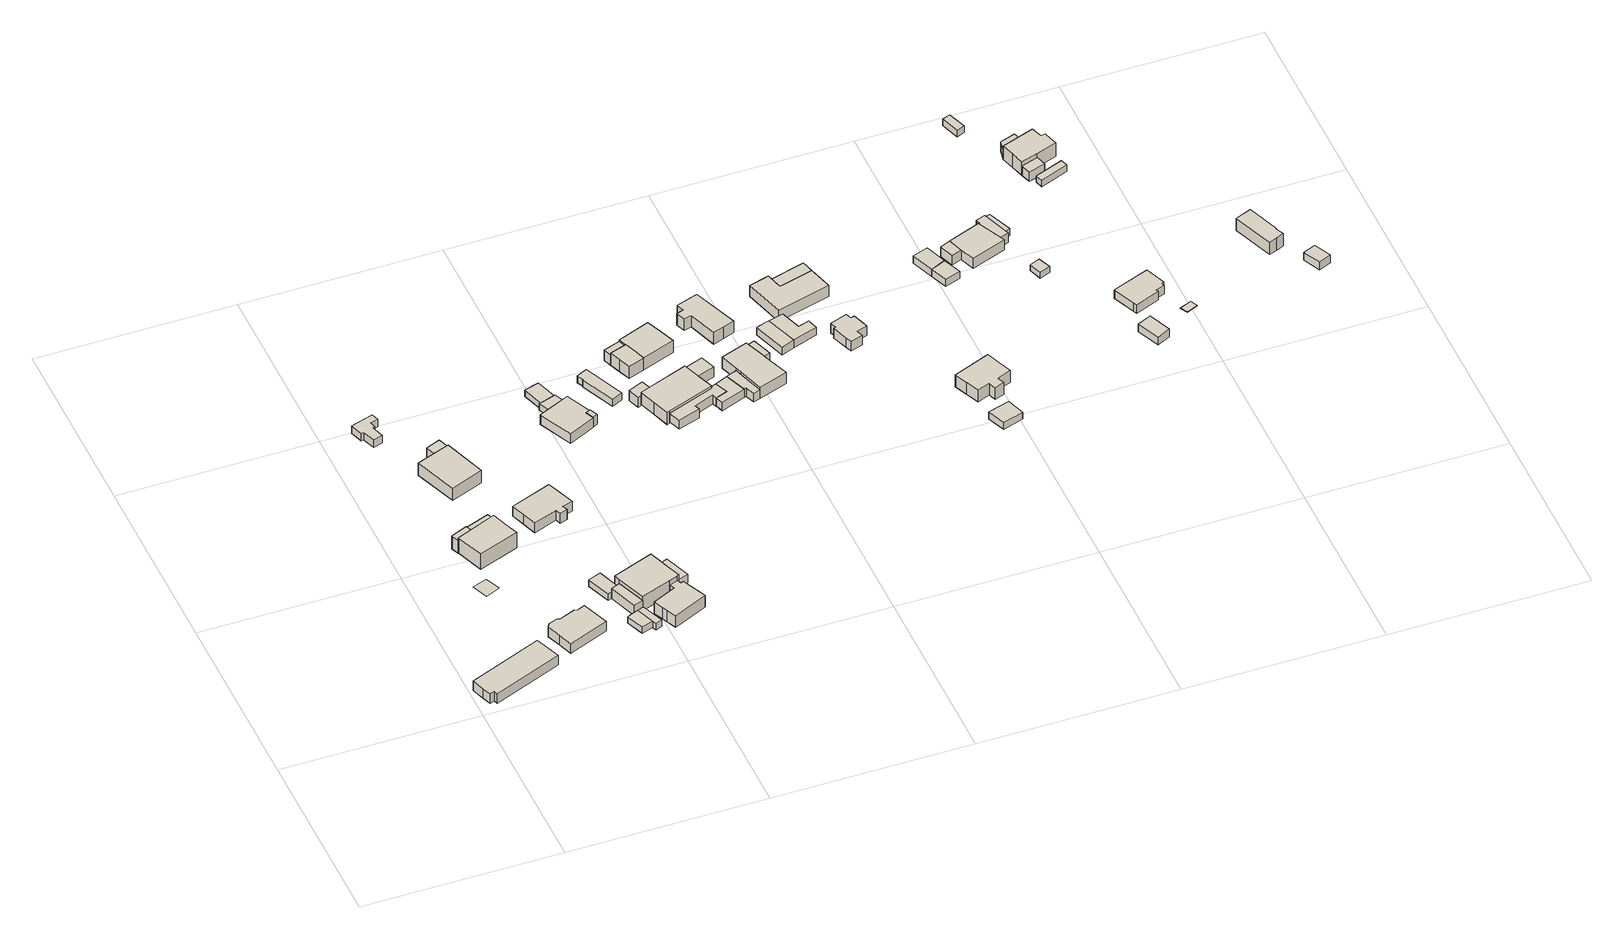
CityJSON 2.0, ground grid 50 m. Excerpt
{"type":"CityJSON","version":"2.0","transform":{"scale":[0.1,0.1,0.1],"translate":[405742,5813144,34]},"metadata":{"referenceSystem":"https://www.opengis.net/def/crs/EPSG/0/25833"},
"CityObjects":{
"building1":{"type":"Building","attributes":{"Gemeindeschluessel":"11000009","BezugspunktDach":"2200","function":"31001_1010","measuredHeight":3.28,"storeysAboveGround":1},"address":[{"country":"Germany","locality":"Berlin","thoroughfareNumber":"50","thoroughfareName":"Duftgeranienweg"}],"geometry":[{"type":"Solid","lod":"1","boundaries":[[[[0,1,2,3,4,5,6]],[[7,8,9,10,11,12,13]],[[7,13,6,5]],[[8,7,5,4]],[[9,8,4,3]],[[10,9,3,2]],[[11,10,2,1]],[[12,11,1,0]],[[13,12,0,6]]]]}]},
"building2":{"type":"Building","attributes":{"Gemeindeschluessel":"11000009","BezugspunktDach":"2200","function":"31001_2000","measuredHeight":0.036,"storeysAboveGround":1},"address":[{"country":"Germany","locality":"Berlin","thoroughfareNumber":"53 (2)","thoroughfareName":"Duftgeranienweg"}],"geometry":[{"type":"MultiSurface","lod":"1","boundaries":[[[14,15,16,17]]]}]},
"building3":{"type":"Building","attributes":{"Gemeindeschluessel":"11000009","BezugspunktDach":"2200","function":"51009_1610","measuredHeight":3.86,"storeysAboveGround":0},"address":[{"country":"Germany","locality":"Berlin"}],"geometry":[{"type":"Solid","lod":"1","boundaries":[[[[18,19,20,21]],[[22,23,24,25]],[[22,25,21,20]],[[23,22,20,19]],[[24,23,19,18]],[[25,24,18,21]]]]}]},
"building4":{"type":"Building","attributes":{"Gemeindeschluessel":"11000009","BezugspunktDach":"2200","function":"31001_1010","measuredHeight":3.33,"storeysAboveGround":1},"address":[{"country":"Germany","locality":"Berlin","thoroughfareNumber":"52","thoroughfareName":"Duftgeranienweg"}],"geometry":[{"type":"Solid","lod":"1","boundaries":[[[[26,27,28,29,30,31,32,33,34,35,36]],[[37,38,39,40,41,42,43,44,45,46,47]],[[37,47,36,35]],[[38,37,35,34]],[[39,38,34,33]],[[40,39,33,32]],[[41,40,32,31]],[[42,41,31,30]],[[43,42,30,29]],[[44,43,29,28]],[[45,44,28,27]],[[46,45,27,26]],[[47,46,26,36]]]]}]},
"building5":{"type":"Building","attributes":{"Gemeindeschluessel":"11000009","function":"31001_1010"},"address":[{"country":"Germany","locality":"Berlin","thoroughfareNumber":"53","thoroughfareName":"Duftgeranienweg"}],"children":["building5-1","building5-2"]},
"building5-1":{"type":"BuildingPart","attributes":{"BezugspunktDach":"2200","measuredHeight":5.65,"storeysAboveGround":1},"parents":["building5"],"geometry":[{"type":"MultiSurface","lod":"1","boundaries":[[[48,49,50,51,52]],[[53,54,55,56,57]],[[58,59,60,61,57,52,51]],[[54,53,51,50]],[[55,54,50,49]],[[56,55,49,48]],[[57,56,48,52]],[[53,61,60,59,58]]]}]},
"building5-2":{"type":"BuildingPart","attributes":{"BezugspunktDach":"2200","measuredHeight":3.54,"storeysAboveGround":1},"parents":["building5"],"geometry":[{"type":"Solid","lod":"1","boundaries":[[[[60,59,62,63]],[[64,53,61,65]],[[64,65,63,62]],[[53,64,62,59]],[[65,61,60,63]],[[61,53,59,60]]]]}]},
"building6":{"type":"Building","attributes":{"Gemeindeschluessel":"11000009","BezugspunktDach":"2200","function":"31001_2000","measuredHeight":2.33,"storeysAboveGround":1},"address":[{"country":"Germany","locality":"Berlin","thoroughfareNumber":"17 (1)","thoroughfareName":"Klatschmohnweg"}],"geometry":[{"type":"Solid","lod":"1","boundaries":[[[[66,67,68,69,70,71,72,73,74,75]],[[76,77,78,79,80,81,82,83,84,85]],[[76,85,75,74]],[[77,76,74,73]],[[78,77,73,72]],[[79,78,72,71]],[[80,79,71,70]],[[81,80,70,69]],[[82,81,69,68]],[[83,82,68,67]],[[84,83,67,66]],[[85,84,66,75]]]]}]},
"building7":{"type":"Building","attributes":{"Gemeindeschluessel":"11000009","function":"31001_1010"},"address":[{"country":"Germany","locality":"Berlin","thoroughfareNumber":"17","thoroughfareName":"Klatschmohnweg"}],"children":["building7-1","building7-2"]},
"building7-1":{"type":"BuildingPart","attributes":{"BezugspunktDach":"2200","measuredHeight":4.25,"storeysAboveGround":1},"parents":["building7"],"geometry":[{"type":"MultiSurface","lod":"1","boundaries":[[[86,87,88,89]],[[90,91,92,93]],[[94,95,96,97,93,89,88]],[[91,90,88,87]],[[92,91,87,86]],[[93,92,86,89]],[[90,97,96,95,94]]]}]},
"building7-2":{"type":"BuildingPart","attributes":{"BezugspunktDach":"2200","measuredHeight":3.15,"storeysAboveGround":1},"parents":["building7"],"geometry":[{"type":"Solid","lod":"1","boundaries":[[[[95,94,98,99]],[[100,90,96,101]],[[100,101,99,98]],[[90,100,98,94]],[[101,96,95,99]],[[96,90,94,95]]]]}]},
"building8":{"type":"Building","attributes":{"Gemeindeschluessel":"11000009","BezugspunktDach":"2200","function":"31001_2000","measuredHeight":1.93,"storeysAboveGround":1},"address":[{"country":"Germany","locality":"Berlin","thoroughfareNumber":"39 (3)","thoroughfareName":"Spitzwegerichweg"}],"geometry":[{"type":"Solid","lod":"1","boundaries":[[[[102,103,104,105,106]],[[107,108,109,110,111]],[[107,111,106,105]],[[108,107,105,104]],[[109,108,104,103]],[[110,109,103,102]],[[111,110,102,106]]]]}]},
"building9":{"type":"Building","attributes":{"Gemeindeschluessel":"11000009","BezugspunktDach":"2200","function":"51009_1610","measuredHeight":2.03,"storeysAboveGround":0},"address":[{"country":"Germany","locality":"Berlin"}],"geometry":[{"type":"Solid","lod":"1","boundaries":[[[[112,113,114,115,116,117]],[[118,119,120,121,122,123]],[[118,123,117,116]],[[119,118,116,115]],[[120,119,115,114]],[[121,120,114,113]],[[122,121,113,112]],[[123,122,112,117]]]]}]},
"building10":{"type":"Building","attributes":{"Gemeindeschluessel":"11000009","BezugspunktDach":"2200","function":"31001_2463","measuredHeight":3.76,"storeysAboveGround":1},"address":[{"country":"Germany","locality":"Berlin","thoroughfareNumber":"54 (1)","thoroughfareName":"Duftgeranienweg"}],"geometry":[{"type":"Solid","lod":"1","boundaries":[[[[124,125,126,127]],[[128,129,130,131]],[[128,131,127,126]],[[129,128,126,125]],[[130,129,125,124]],[[131,130,124,127]]]]}]},
"building11":{"type":"Building","attributes":{"Gemeindeschluessel":"11000009","BezugspunktDach":"2200","function":"31001_2000","measuredHeight":1.99,"storeysAboveGround":1},"address":[{"country":"Germany","locality":"Berlin","thoroughfareNumber":"39 (2)","thoroughfareName":"Spitzwegerichweg"}],"geometry":[{"type":"Solid","lod":"1","boundaries":[[[[103,132,133,134,104]],[[135,136,137,138,139]],[[135,139,104,134]],[[136,135,134,133]],[[137,136,133,132]],[[138,137,132,103]],[[139,138,103,104]]]]}]},
"building12":{"type":"Building","attributes":{"Gemeindeschluessel":"11000009","BezugspunktDach":"2200","function":"31001_1010","measuredHeight":3.72,"storeysAboveGround":1},"address":[{"country":"Germany","locality":"Berlin","thoroughfareNumber":"55","thoroughfareName":"Duftgeranienweg"}],"geometry":[{"type":"Solid","lod":"1","boundaries":[[[[140,141,142,143,144,145,146,147,148,149]],[[150,151,152,153,154,155,156,157,158,159]],[[150,159,149,148]],[[151,150,148,147]],[[152,151,147,146]],[[153,152,146,145]],[[154,153,145,144]],[[155,154,144,143]],[[156,155,143,142]],[[157,156,142,141]],[[158,157,141,140]],[[159,158,140,149]]]]}]},
"building13":{"type":"Building","attributes":{"Gemeindeschluessel":"11000009","BezugspunktDach":"2200","function":"31001_1010","measuredHeight":5.86,"storeysAboveGround":1},"address":[{"country":"Germany","locality":"Berlin","thoroughfareNumber":"54","thoroughfareName":"Duftgeranienweg"}],"geometry":[{"type":"Solid","lod":"1","boundaries":[[[[160,161,162,163,164,165,166,167,168,169]],[[170,171,172,173,174,175,176,129,128,177]],[[170,177,169,168]],[[171,170,168,167]],[[172,171,167,166]],[[173,172,166,165]],[[174,173,165,164]],[[175,174,164,163]],[[176,175,163,162]],[[129,176,162,161]],[[128,129,161,160]],[[177,128,160,169]]]]}]},
"building14":{"type":"Building","attributes":{"Gemeindeschluessel":"11000009","BezugspunktDach":"2200","function":"31001_1010","measuredHeight":4.57,"storeysAboveGround":1},"address":[{"country":"Germany","locality":"Berlin","thoroughfareNumber":"39","thoroughfareName":"Spitzwegerichweg"}],"geometry":[{"type":"Solid","lod":"1","boundaries":[[[[178,179,180,181,182,183,184,185,186,187,188,189]],[[190,191,192,193,194,195,196,197,198,199,200,201]],[[190,201,189,188]],[[191,190,188,187]],[[192,191,187,186]],[[193,192,186,185]],[[194,193,185,184]],[[195,194,184,183]],[[196,195,183,182]],[[197,196,182,181]],[[198,197,181,180]],[[199,198,180,179]],[[200,199,179,178]],[[201,200,178,189]]]]}]},
"building15":{"type":"Building","attributes":{"Gemeindeschluessel":"11000009","BezugspunktDach":"2200","function":"51009_1610","measuredHeight":2.54,"storeysAboveGround":0},"address":[{"country":"Germany","locality":"Berlin"}],"geometry":[{"type":"Solid","lod":"1","boundaries":[[[[202,203,204,205]],[[206,207,173,171]],[[206,171,205,204]],[[207,206,204,203]],[[173,207,203,202]],[[171,173,202,205]]]]}]},
"building16":{"type":"Building","attributes":{"Gemeindeschluessel":"11000009","BezugspunktDach":"2200","function":"31001_1010","measuredHeight":3.38,"storeysAboveGround":1},"address":[{"country":"Germany","locality":"Berlin","thoroughfareNumber":"34","thoroughfareName":"Engelwurzweg"}],"geometry":[{"type":"Solid","lod":"1","boundaries":[[[[208,209,210,211,212,213,214,215,216]],[[217,218,219,220,221,222,223,224,225]],[[217,225,216,215]],[[218,217,215,214]],[[219,218,214,213]],[[220,219,213,212]],[[221,220,212,211]],[[222,221,211,210]],[[223,222,210,209]],[[224,223,209,208]],[[225,224,208,216]]]]}]},
"building17":{"type":"Building","attributes":{"Gemeindeschluessel":"11000009","BezugspunktDach":"2200","function":"51009_1610","measuredHeight":1.89,"storeysAboveGround":0},"address":[{"country":"Germany","locality":"Berlin"}],"geometry":[{"type":"Solid","lod":"1","boundaries":[[[[226,227,228,229]],[[230,231,232,233]],[[230,233,229,228]],[[231,230,228,227]],[[232,231,227,226]],[[233,232,226,229]]]]}]},
"building18":{"type":"Building","attributes":{"Gemeindeschluessel":"11000009","BezugspunktDach":"2200","function":"51009_1610","measuredHeight":1.98,"storeysAboveGround":0},"address":[{"country":"Germany","locality":"Berlin"}],"geometry":[{"type":"Solid","lod":"1","boundaries":[[[[234,235,236,227,226,237]],[[238,239,240,218,217,241]],[[238,241,237,226]],[[239,238,226,227]],[[240,239,227,236]],[[218,240,236,235]],[[217,218,235,234]],[[241,217,234,237]]]]}]},
"building19":{"type":"Building","attributes":{"Gemeindeschluessel":"11000009","BezugspunktDach":"2200","function":"51009_1610","measuredHeight":3,"storeysAboveGround":0},"address":[{"country":"Germany","locality":"Berlin"}],"geometry":[{"type":"Solid","lod":"1","boundaries":[[[[242,243,244,245]],[[246,247,248,249]],[[246,249,245,244]],[[247,246,244,243]],[[248,247,243,242]],[[249,248,242,245]]]]}]},
"building20":{"type":"Building","attributes":{"Gemeindeschluessel":"11000009","BezugspunktDach":"2200","function":"31001_2000","measuredHeight":2.11,"storeysAboveGround":1},"address":[{"country":"Germany","locality":"Berlin","thoroughfareNumber":"34 (1)","thoroughfareName":"Engelwurzweg"}],"geometry":[{"type":"Solid","lod":"1","boundaries":[[[[250,251,252,253,254,255,256]],[[257,258,259,260,261,262,263]],[[257,263,256,255]],[[258,257,255,254]],[[259,258,254,253]],[[260,259,253,252]],[[261,260,252,251]],[[262,261,251,250]],[[263,262,250,256]]]]}]},
"building21":{"type":"Building","attributes":{"Gemeindeschluessel":"11000009","BezugspunktDach":"2200","function":"31001_2000","measuredHeight":3.11,"storeysAboveGround":1},"address":[{"country":"Germany","locality":"Berlin","thoroughfareNumber":"36 (1)","thoroughfareName":"Engelwurzweg"}],"geometry":[{"type":"Solid","lod":"1","boundaries":[[[[264,265,266,267]],[[268,269,270,271]],[[268,271,267,266]],[[269,268,266,265]],[[270,269,265,264]],[[271,270,264,267]]]]}]},
"building22":{"type":"Building","attributes":{"Gemeindeschluessel":"11000009","BezugspunktDach":"2200","function":"51009_1610","measuredHeight":3.23,"storeysAboveGround":0},"address":[{"country":"Germany","locality":"Berlin"}],"geometry":[{"type":"Solid","lod":"1","boundaries":[[[[272,273,274,275]],[[276,277,278,279]],[[276,279,275,274]],[[277,276,274,273]],[[278,277,273,272]],[[279,278,272,275]]]]}]},
"building23":{"type":"Building","attributes":{"Gemeindeschluessel":"11000009","BezugspunktDach":"2200","function":"51009_1610","measuredHeight":2.68,"storeysAboveGround":0},"address":[{"country":"Germany","locality":"Berlin"}],"geometry":[{"type":"Solid","lod":"1","boundaries":[[[[280,281,282,283,284,285,286,287,288,289]],[[290,291,292,293,294,295,296,297,298,299]],[[290,299,289,288]],[[291,290,288,287]],[[292,291,287,286]],[[293,292,286,285]],[[294,293,285,284]],[[295,294,284,283]],[[296,295,283,282]],[[297,296,282,281]],[[298,297,281,280]],[[299,298,280,289]]]]}]},
"building24":{"type":"Building","attributes":{"Gemeindeschluessel":"11000009","function":"31001_1010"},"address":[{"country":"Germany","locality":"Berlin","thoroughfareNumber":"59","thoroughfareName":"Duftgeranienweg"}],"children":["building24-1","building24-2"]},
"building24-1":{"type":"BuildingPart","attributes":{"BezugspunktDach":"2200","measuredHeight":4.31,"storeysAboveGround":1},"parents":["building24"],"geometry":[{"type":"MultiSurface","lod":"1","boundaries":[[[300,301,302,303,304,305,306,307]],[[308,309,310,311,312,313,314,315]],[[308,315,307,306]],[[316,317,306,305]],[[310,309,305,304]],[[311,310,304,303]],[[312,311,303,302]],[[313,312,302,301]],[[314,313,301,300]],[[315,314,300,307]],[[309,308,317,316]]]}]},
"building24-2":{"type":"BuildingPart","attributes":{"BezugspunktDach":"2200","measuredHeight":3.1,"storeysAboveGround":1},"parents":["building24"],"geometry":[{"type":"Solid","lod":"1","boundaries":[[[[316,318,319,317]],[[320,321,309,308]],[[320,308,317,319]],[[321,320,319,318]],[[309,321,318,316]],[[309,316,317,308]]]]}]},
"building25":{"type":"Building","attributes":{"Gemeindeschluessel":"11000009","function":"31001_1312"},"address":[{"country":"Germany","locality":"Berlin","thoroughfareNumber":"36","thoroughfareName":"Engelwurzweg"}],"children":["building25-1","building25-2"]},
"building25-1":{"type":"BuildingPart","attributes":{"BezugspunktDach":"2200","measuredHeight":4.29,"storeysAboveGround":1},"parents":["building25"],"geometry":[{"type":"MultiSurface","lod":"1","boundaries":[[[322,323,324,325,326]],[[327,328,329,330,276]],[[327,276,326,325]],[[328,327,325,324]],[[329,328,324,323]],[[330,329,323,322]],[[276,331,277,332,326]],[[333,334,332,277,331]],[[330,322,334,333]]]}]},
"building25-2":{"type":"BuildingPart","attributes":{"BezugspunktDach":"2200","measuredHeight":4.27,"storeysAboveGround":1},"parents":["building25"],"geometry":[{"type":"MultiSurface","lod":"1","boundaries":[[[335,336,337,338,339,340]],[[277,333,330,341,342,278]],[[277,278,340,339]],[[334,332,339,338]],[[330,322,334,333,338,337]],[[341,330,337,336]],[[342,341,336,335]],[[278,342,335,340]],[[333,277,332,334]],[[333,334,322,330]]]}]},
"building26":{"type":"Building","attributes":{"Gemeindeschluessel":"11000009","BezugspunktDach":"2200","function":"31001_1312","measuredHeight":2.52,"storeysAboveGround":1},"address":[{"country":"Germany","locality":"Berlin","thoroughfareNumber":"59 (1)","thoroughfareName":"Duftgeranienweg"}],"geometry":[{"type":"Solid","lod":"1","boundaries":[[[[343,344,345,286,285,284]],[[346,347,348,349,350,351]],[[346,351,284,285]],[[347,346,285,286]],[[348,347,286,345]],[[349,348,345,344]],[[350,349,344,343]],[[351,350,343,284]]]]}]},
"building27":{"type":"Building","attributes":{"Gemeindeschluessel":"11000009","function":"31001_1010"},"address":[{"country":"Germany","locality":"Berlin","thoroughfareNumber":"61","thoroughfareName":"Duftgeranienweg"}],"children":["building27-1","building27-2","building27-3"]},
"building27-1":{"type":"BuildingPart","attributes":{"BezugspunktDach":"2200","measuredHeight":4.11,"storeysAboveGround":1},"parents":["building27"],"geometry":[{"type":"MultiSurface","lod":"1","boundaries":[[[352,353,354,355,356,357,358,359]],[[360,361,362,363,364,365,366,367]],[[360,367,359,358]],[[361,368,369,358,357]],[[362,361,357,356]],[[363,362,356,355]],[[364,363,355,354]],[[370,371,364,354,353]],[[372,370,365,353,352]],[[367,366,352,359]],[[360,369,368,361]],[[365,364,371,370]],[[366,365,370,372]]]}]},
"building27-2":{"type":"BuildingPart","attributes":{"BezugspunktDach":"2200","measuredHeight":2.57,"storeysAboveGround":1},"parents":["building27"],"geometry":[{"type":"MultiSurface","lod":"1","boundaries":[[[373,374,375,371,372,376]],[[366,364,377,378,349,348]],[[366,348,376,372]],[[366,365,379]],[[377,364,371,375]],[[378,377,375,374]],[[349,378,374,373]],[[348,349,373,376]],[[379,365,370,371,364]],[[372,370,365,366]]]}]},
"building27-3":{"type":"BuildingPart","attributes":{"BezugspunktDach":"2200","measuredHeight":2.57,"storeysAboveGround":1},"parents":["building27"],"geometry":[{"type":"Solid","lod":"1","boundaries":[[[[368,380,381,369]],[[382,383,361,360]],[[382,360,369,381]],[[383,382,381,380]],[[361,383,380,368]],[[368,369,360,361]]]]}]},
"building28":{"type":"Building","attributes":{"Gemeindeschluessel":"11000009","BezugspunktDach":"2200","function":"31001_1010","measuredHeight":4.58,"storeysAboveGround":1},"address":[{"country":"Germany","locality":"Berlin","thoroughfareNumber":"36A","thoroughfareName":"Engelwurzweg"}],"geometry":[{"type":"Solid","lod":"1","boundaries":[[[[384,385,386,387,388,389,390,391,392,393]],[[394,395,396,397,398,399,400,401,402,403]],[[394,403,393,392]],[[395,394,392,391]],[[396,395,391,390]],[[397,396,390,389]],[[398,397,389,388]],[[399,398,388,387]],[[400,399,387,386]],[[401,400,386,385]],[[402,401,385,384]],[[403,402,384,393]]]]}]},
"building29":{"type":"Building","attributes":{"Gemeindeschluessel":"11000009","BezugspunktDach":"2200","function":"31001_2000","measuredHeight":2.25,"storeysAboveGround":1},"address":[{"country":"Germany","locality":"Berlin","thoroughfareNumber":"61 (1)","thoroughfareName":"Duftgeranienweg"}],"geometry":[{"type":"Solid","lod":"1","boundaries":[[[[404,405,406,407,408]],[[409,410,411,412,413]],[[409,413,408,407]],[[410,409,407,406]],[[411,410,406,405]],[[412,411,405,404]],[[413,412,404,408]]]]}]},
"building30":{"type":"Building","attributes":{"Gemeindeschluessel":"11000009","BezugspunktDach":"2200","function":"31001_2000","measuredHeight":2.31,"storeysAboveGround":1},"address":[{"country":"Germany","locality":"Berlin","thoroughfareNumber":"38 (1)","thoroughfareName":"Engelwurzweg"}],"geometry":[{"type":"Solid","lod":"1","boundaries":[[[[405,414,415,416,417,406]],[[418,419,420,421,411,410]],[[418,410,406,417]],[[419,418,417,416]],[[420,419,416,415]],[[421,420,415,414]],[[411,421,414,405]],[[410,411,405,406]]]]}]},
"building31":{"type":"Building","attributes":{"Gemeindeschluessel":"11000009","BezugspunktDach":"2200","function":"31001_1010","measuredHeight":3.28,"storeysAboveGround":1},"address":[{"country":"Germany","locality":"Berlin","thoroughfareNumber":"38","thoroughfareName":"Engelwurzweg"}],"geometry":[{"type":"Solid","lod":"1","boundaries":[[[[422,423,424,425,426,427,428]],[[429,430,431,432,433,434,435]],[[429,435,428,427]],[[430,429,427,426]],[[431,430,426,425]],[[432,431,425,424]],[[433,432,424,423]],[[434,433,423,422]],[[435,434,422,428]]]]}]},
"building32":{"type":"Building","attributes":{"Gemeindeschluessel":"11000009","BezugspunktDach":"2200","function":"31001_1010","measuredHeight":3.35,"storeysAboveGround":1},"address":[{"country":"Germany","locality":"Berlin","thoroughfareNumber":"63","thoroughfareName":"Duftgeranienweg"}],"geometry":[{"type":"Solid","lod":"1","boundaries":[[[[436,437,438,439,440,441,442,443,444,445,446,447]],[[448,449,450,451,452,453,454,455,456,457,458,459]],[[448,459,447,446]],[[449,448,446,445]],[[450,449,445,444]],[[451,450,444,443]],[[452,451,443,442]],[[453,452,442,441]],[[454,453,441,440]],[[455,454,440,439]],[[456,455,439,438]],[[457,456,438,437]],[[458,457,437,436]],[[459,458,436,447]]]]}]},
"building33":{"type":"Building","attributes":{"Gemeindeschluessel":"11000009","BezugspunktDach":"2200","function":"51009_1610","measuredHeight":3.62,"storeysAboveGround":0},"address":[{"country":"Germany","locality":"Berlin"}],"geometry":[{"type":"Solid","lod":"1","boundaries":[[[[425,424,460,426]],[[461,462,463,464]],[[461,464,426,460]],[[462,461,460,424]],[[463,462,424,425]],[[464,463,425,426]]]]}]},
"building34":{"type":"Building","attributes":{"Gemeindeschluessel":"11000009","BezugspunktDach":"2200","function":"31001_2000","measuredHeight":2.09,"storeysAboveGround":1},"address":[{"country":"Germany","locality":"Berlin","thoroughfareNumber":"64 (1)","thoroughfareName":"Duftgeranienweg"}],"geometry":[{"type":"Solid","lod":"1","boundaries":[[[[465,466,467,468]],[[469,470,471,472]],[[469,472,468,467]],[[470,469,467,466]],[[471,470,466,465]],[[472,471,465,468]]]]}]},
"building35":{"type":"Building","attributes":{"Gemeindeschluessel":"11000009","BezugspunktDach":"2200","function":"31001_1010","measuredHeight":6.17,"storeysAboveGround":1},"address":[{"country":"Germany","locality":"Berlin","thoroughfareNumber":"64","thoroughfareName":"Duftgeranienweg"}],"geometry":[{"type":"Solid","lod":"1","boundaries":[[[[473,474,475,476,477,478,479,480,481,482]],[[483,484,485,486,487,488,489,490,491,492]],[[483,492,482,481]],[[484,483,481,480]],[[485,484,480,479]],[[486,485,479,478]],[[487,486,478,477]],[[488,487,477,476]],[[489,488,476,475]],[[490,489,475,474]],[[491,490,474,473]],[[492,491,473,482]]]]}]},
"building36":{"type":"Building","attributes":{"Gemeindeschluessel":"11000009","BezugspunktDach":"2200","function":"31001_2000","measuredHeight":2.66,"storeysAboveGround":1},"address":[{"country":"Germany","locality":"Berlin","thoroughfareNumber":"67 (1)","thoroughfareName":"Duftgeranienweg"}],"geometry":[{"type":"Solid","lod":"1","boundaries":[[[[493,494,495,496,497]],[[498,499,500,501,502]],[[498,502,497,496]],[[499,498,496,495]],[[500,499,495,494]],[[501,500,494,493]],[[502,501,493,497]]]]}]},
"building37":{"type":"Building","attributes":{"Gemeindeschluessel":"11000009","BezugspunktDach":"2200","function":"51009_1610","measuredHeight":2.58,"storeysAboveGround":0},"address":[{"country":"Germany","locality":"Berlin"}],"geometry":[{"type":"Solid","lod":"1","boundaries":[[[[503,504,494,493]],[[505,506,507,508]],[[505,508,493,494]],[[506,505,494,504]],[[507,506,504,503]],[[508,507,503,493]]]]}]},
"building38":{"type":"Building","attributes":{"Gemeindeschluessel":"11000009","function":"31001_1010"},"address":[{"country":"Germany","locality":"Berlin","thoroughfareNumber":"67","thoroughfareName":"Duftgeranienweg"}],"children":["building38-1","building38-2","building38-3"]},
"building38-1":{"type":"BuildingPart","attributes":{"BezugspunktDach":"2200","measuredHeight":2.99,"storeysAboveGround":1},"parents":["building38"],"geometry":[{"type":"Solid","lod":"1","boundaries":[[[[509,510,511,512,513,514]],[[515,516,517,518,519,520]],[[515,520,514,513]],[[517,516,512,511]],[[518,517,511,510]],[[519,518,510,509]],[[516,515,513,512]],[[520,519,509,514]]]]}]},
"building38-2":{"type":"BuildingPart","attributes":{"BezugspunktDach":"2200","measuredHeight":2.99,"storeysAboveGround":1},"parents":["building38"],"geometry":[{"type":"Solid","lod":"1","boundaries":[[[[521,513,512,522,523,524,525]],[[526,527,528,516,515,529,530]],[[526,530,525,524]],[[527,526,524,523]],[[528,527,523,522]],[[516,528,522,512]],[[529,515,513,521]],[[530,529,521,525]],[[515,516,512,513]]]]}]},
"building38-3":{"type":"BuildingPart","attributes":{"BezugspunktDach":"2200","measuredHeight":2.99,"storeysAboveGround":1},"parents":["building38"],"geometry":[{"type":"Solid","lod":"1","boundaries":[[[[531,509,514,532]],[[520,519,533,534]],[[520,534,532,514]],[[533,519,509,531]],[[534,533,531,532]],[[519,520,514,509]]]]}]},
"building39":{"type":"Building","attributes":{"Gemeindeschluessel":"11000009","BezugspunktDach":"2200","function":"31001_2000","measuredHeight":1.67,"storeysAboveGround":1},"address":[{"country":"Germany","locality":"Berlin","thoroughfareNumber":"67 (2)","thoroughfareName":"Duftgeranienweg"}],"geometry":[{"type":"Solid","lod":"1","boundaries":[[[[535,536,537,538]],[[539,540,541,542]],[[539,542,538,537]],[[540,539,537,536]],[[541,540,536,535]],[[542,541,535,538]]]]}]},
"building40":{"type":"Building","attributes":{"Gemeindeschluessel":"11000009","BezugspunktDach":"2200","function":"31001_2000","measuredHeight":1.97,"storeysAboveGround":1},"address":[{"country":"Germany","locality":"Berlin","thoroughfareNumber":"67 (3)","thoroughfareName":"Duftgeranienweg"}],"geometry":[{"type":"Solid","lod":"1","boundaries":[[[[543,544,545,546]],[[547,548,549,550]],[[547,550,546,545]],[[548,547,545,544]],[[549,548,544,543]],[[550,549,543,546]]]]}]},
"building41":{"type":"Building","attributes":{"Gemeindeschluessel":"11000009","BezugspunktDach":"2200","function":"31001_2463","measuredHeight":2.29,"storeysAboveGround":1},"address":[{"country":"Germany","locality":"Berlin","thoroughfareNumber":"70 (2)","thoroughfareName":"Duftgeranienweg"}],"geometry":[{"type":"Solid","lod":"1","boundaries":[[[[551,552,553,554]],[[555,556,557,558]],[[555,558,554,553]],[[556,555,553,552]],[[557,556,552,551]],[[558,557,551,554]]]]}]},
"building42":{"type":"Building","attributes":{"Gemeindeschluessel":"11000009","BezugspunktDach":"2200","function":"31001_1010","measuredHeight":3.36,"storeysAboveGround":1},"address":[{"country":"Germany","locality":"Berlin","thoroughfareNumber":"70","thoroughfareName":"Duftgeranienweg"}],"geometry":[{"type":"Solid","lod":"1","boundaries":[[[[559,560,561,562,563,564,565,566,567,568]],[[569,570,571,572,573,574,575,576,577,578]],[[569,578,568,567]],[[570,569,567,566]],[[571,570,566,565]],[[572,571,565,564]],[[573,572,564,563]],[[574,573,563,562]],[[575,574,562,561]],[[576,575,561,560]],[[577,576,560,559]],[[578,577,559,568]]]]}]},
"building43":{"type":"Building","attributes":{"Gemeindeschluessel":"11000009","BezugspunktDach":"2200","function":"31001_2000","measuredHeight":2.06,"storeysAboveGround":1},"address":[{"country":"Germany","locality":"Berlin","thoroughfareNumber":"46 (1)","thoroughfareName":"Engelwurzweg"}],"geometry":[{"type":"Solid","lod":"1","boundaries":[[[[579,580,581,582]],[[583,584,585,586]],[[583,586,582,581]],[[584,583,581,580]],[[585,584,580,579]],[[586,585,579,582]]]]}]},
"building44":{"type":"Building","attributes":{"Gemeindeschluessel":"11000009","BezugspunktDach":"2200","function":"31001_2000","measuredHeight":0.092,"storeysAboveGround":1},"address":[{"country":"Germany","locality":"Berlin","thoroughfareNumber":"70 (1)","thoroughfareName":"Duftgeranienweg"}],"geometry":[{"type":"Solid","lod":"1","boundaries":[[[[587,588,589,590]],[[591,592,593,594]],[[591,594,590,589]],[[592,591,589,588]],[[593,592,588,587]],[[594,593,587,590]]]]}]},
"building45":{"type":"Building","attributes":{"Gemeindeschluessel":"11000009","BezugspunktDach":"2200","function":"31001_2000","measuredHeight":1.96,"storeysAboveGround":1},"address":[{"country":"Germany","locality":"Berlin","thoroughfareNumber":"46 (2)","thoroughfareName":"Engelwurzweg"}],"geometry":[{"type":"Solid","lod":"1","boundaries":[[[[595,596,597,598]],[[599,600,601,602]],[[599,602,598,597]],[[600,599,597,596]],[[601,600,596,595]],[[602,601,595,598]]]]}]},
"building46":{"type":"Building","attributes":{"Gemeindeschluessel":"11000009","function":"31001_1010"},"address":[{"country":"Germany","locality":"Berlin","thoroughfareNumber":"46","thoroughfareName":"Engelwurzweg"}],"children":["building46-1","building46-2","building46-3"]},
"building46-1":{"type":"BuildingPart","attributes":{"BezugspunktDach":"2200","measuredHeight":5.22,"storeysAboveGround":1},"parents":["building46"],"geometry":[{"type":"MultiSurface","lod":"1","boundaries":[[[603,604,605,606,607,608,609,610,611,612]],[[613,614,615,616,617,618,619,620,621,622]],[[623,624,625,622,612,611]],[[614,613,611,610]],[[615,614,610,609]],[[616,615,609,608]],[[617,616,608,607]],[[618,617,607,606]],[[619,618,606,605]],[[626,627,619,605,604]],[[621,620,604,603]],[[622,621,603,612]],[[613,622,625,624,623]],[[628,620,619,627,626]]]}]},
"building46-2":{"type":"BuildingPart","attributes":{"BezugspunktDach":"2200","measuredHeight":2.98,"storeysAboveGround":1},"parents":["building46"],"geometry":[{"type":"MultiSurface","lod":"1","boundaries":[[[624,629,630,625]],[[631,632,613,622]],[[631,622,625,630]],[[632,631,630,629]],[[613,632,629,624]],[[633,622,613,624,625]]]}]},
"building46-3":{"type":"BuildingPart","attributes":{"BezugspunktDach":"2200","measuredHeight":2.98,"storeysAboveGround":1},"parents":["building46"],"geometry":[{"type":"MultiSurface","lod":"1","boundaries":[[[634,635,627,626]],[[619,636,637,620]],[[636,619,627,635]],[[637,636,635,634]],[[620,637,634,626]],[[619,620,626,627,638]]]}]},
"building47":{"type":"Building","attributes":{"Gemeindeschluessel":"11000009","BezugspunktDach":"2200","function":"31001_1010","measuredHeight":4.03,"storeysAboveGround":1},"address":[{"country":"Germany","locality":"Berlin","thoroughfareNumber":"74","thoroughfareName":"Duftgeranienweg"}],"geometry":[{"type":"Solid","lod":"1","boundaries":[[[[639,640,641,642,643,644,645,646]],[[647,648,649,650,651,652,653,654]],[[647,654,646,645]],[[648,647,645,644]],[[649,648,644,643]],[[650,649,643,642]],[[651,650,642,641]],[[652,651,641,640]],[[653,652,640,639]],[[654,653,639,646]]]]}]},
"building48":{"type":"Building","attributes":{"Gemeindeschluessel":"11000009","BezugspunktDach":"2200","function":"31001_2000","measuredHeight":2.43,"storeysAboveGround":1},"address":[{"country":"Germany","locality":"Berlin","thoroughfareNumber":"74 (1)","thoroughfareName":"Duftgeranienweg"}],"geometry":[{"type":"Solid","lod":"1","boundaries":[[[[655,656,657,658]],[[659,660,661,662]],[[659,662,658,657]],[[660,659,657,656]],[[661,660,656,655]],[[662,661,655,658]]]]}]}
},
"vertices":[
[15,35,55],[23,13,55],[35,18,55],[38,7,55],[215,78,55],[189,143,55],[3,68,55],[189,143,26],[215,78,26],[38,7,26],[35,18,26],[23,13,26],[15,35,26],[3,68,26],
[147,347,32],[184,363,32],[168,402,32],[131,388,32],
[143,509,69],[184,526,69],[177,546,69],[135,529,69],[177,546,30],[184,526,30],[143,509,30],[135,529,30],
[242,137,57],[254,102,57],[357,142,57],[344,177,57],[331,211,57],[309,202,57],[304,205,57],[263,189,57],[257,192,57],[233,183,57],[228,173,57],[233,183,28],[257,192,28],[263,189,28],[304,205,28],[309,202,28],[331,211,28],[344,177,28],[357,142,28],[254,102,28],[242,137,28],[228,173,28],
[169,439,77],[272,477,77],[258,514,77],[245,551,77],[143,509,77],[245,551,31],[258,514,31],[272,477,31],[169,439,31],[143,509,31],[245,551,42],[245,551,66],[184,526,66],[184,526,31],
[238,569,66],[177,546,66],[238,569,31],[177,546,31],
[89,967,31],[95,969,31],[106,936,31],[130,943,31],[120,975,31],[125,977,31],[122,992,31],[141,998,31],[135,1017,31],[78,999,31],[135,1017,8],[141,998,8],[122,992,8],[125,977,8],[120,975,8],[130,943,8],[106,936,8],[95,969,8],[89,967,8],[78,999,8],
[202,691,56],[284,724,56],[246,832,56],[161,800,56],[246,832,19],[284,724,19],[202,691,19],[161,800,19],[246,832,51],[209,818,51],[209,818,19],[217,821,19],
[236,860,51],[200,846,51],[236,860,19],[200,846,19],
[431,107,45],[460,117,45],[442,164,45],[427,158,45],[413,152,45],[427,158,26],[442,164,26],[460,117,26],[431,107,26],[413,152,26],
[399,236,49],[409,240,49],[431,249,49],[425,263,49],[408,309,49],[376,297,49],[408,309,29],[425,263,29],[431,249,29],[409,240,29],[399,236,29],[376,297,29],
[435,168,59],[459,176,59],[431,249,59],[409,240,59],[431,249,28],[459,176,28],[435,168,28],[409,240,28],
[464,107,45],[481,114,45],[458,170,45],[458,170,25],[481,114,25],[464,107,25],[460,117,25],[442,164,25],
[318,549,57],[330,513,57],[391,535,57],[396,521,57],[415,528,57],[410,541,57],[436,550,57],[422,586,57],[408,622,57],[305,584,57],[408,622,27],[422,586,27],[436,550,27],[410,541,27],[415,528,27],[396,521,27],[391,535,27],[330,513,27],[318,549,27],[305,584,27],
[431,249,72],[459,176,72],[536,204,72],[557,212,72],[562,214,72],[561,216,72],[545,258,72],[537,281,72],[529,302,72],[425,263,72],[529,302,28],[537,281,28],[545,258,28],[561,216,28],[562,214,28],[557,212,28],[536,204,28],[425,263,28],
[493,139,58],[499,125,58],[510,101,58],[597,141,58],[586,165,58],[580,178,58],[569,203,58],[562,200,58],[557,212,58],[536,204,58],[541,190,58],[482,163,58],[541,190,23],[536,204,23],[557,212,23],[562,200,23],[569,203,23],[580,178,23],[586,165,23],[597,141,23],[510,101,23],[499,125,23],[493,139,23],[482,163,23],
[561,216,54],[589,226,54],[564,292,54],[537,281,54],[564,292,28],[589,226,28],
[524,781,40],[592,812,40],[583,833,40],[594,838,40],[584,860,40],[564,903,40],[556,899,40],[514,880,40],[485,867,40],[514,880,11],[556,899,11],[564,903,11],[584,860,11],[594,838,11],[583,833,11],[592,812,11],[524,781,11],[485,867,11],
[504,914,31],[541,926,31],[524,978,31],[487,967,31],[524,978,12],[541,926,12],[504,914,12],[487,967,12],
[514,880,31],[556,899,31],[544,927,31],[500,913,31],[504,914,11],[541,926,11],[544,927,11],[500,913,11],
[592,812,43],[603,817,43],[594,838,43],[583,833,43],[594,838,13],[603,817,13],[592,812,13],[583,833,13],
[622,949,34],[620,948,34],[658,861,34],[686,874,34],[648,961,34],[641,978,34],[614,965,34],[641,978,13],[648,961,13],[686,874,13],[658,861,13],[620,948,13],[622,949,13],[614,965,13],
[709,831,49],[747,846,49],[736,876,49],[698,860,49],[736,876,18],[747,846,18],[709,831,18],[698,860,18],
[704,987,50],[746,1001,50],[738,1022,50],[696,1007,50],[738,1022,18],[746,1001,18],[704,987,18],[696,1007,18],
[764,719,54],[820,738,54],[815,751,54],[866,770,54],[870,759,54],[900,770,54],[886,803,54],[870,797,54],[872,793,54],[753,749,54],[872,793,27],[870,797,27],[886,803,27],[900,770,27],[870,759,27],[866,770,27],[815,751,27],[820,738,27],[764,719,27],[753,749,27],
[731,789,61],[746,746,61],[753,749,61],[872,793,61],[856,835,61],[855,840,61],[841,878,61],[716,832,61],[841,878,24],[855,840,24],[856,835,24],[872,793,24],[753,749,24],[746,746,24],[731,789,24],[716,832,24],[855,840,55],[841,878,55],
[903,858,55],[889,896,55],[889,896,24],[903,858,24],
[767,945,54],[851,975,54],[836,1014,54],[820,1053,54],[738,1022,54],[820,1053,18],[836,1014,18],[851,975,18],[767,945,18],[749,992,18],[746,1001,54],[757,973,18],[757,973,54],
[715,959,55],[726,930,55],[767,945,55],[757,973,55],[746,1001,55],[704,987,55],[726,930,18],[715,959,18],
[877,739,54],[939,762,54],[918,817,54],[900,770,29],[886,803,29],[918,817,29],[939,762,29],[877,739,29],[870,759,29],
[946,827,63],[951,810,63],[972,746,63],[1045,771,63],[1021,834,63],[1017,847,63],[998,897,63],[930,873,63],[998,897,29],[1017,847,29],[1021,834,29],[1045,771,29],[972,746,29],[951,810,29],[946,827,29],[930,873,29],[1017,847,55],[998,897,55],[951,810,55],[972,746,55],[946,827,55],
[939,762,55],[945,764,55],[954,740,55],[918,817,55],[954,740,29],[945,764,29],[967,762,29],
[1038,855,55],[1020,905,55],[1020,905,29],[1038,855,29],
[900,1030,58],[919,1036,58],[945,962,58],[973,972,58],[1001,982,58],[957,1097,58],[929,1088,58],[902,1079,58],[909,1059,58],[891,1053,58],[909,1059,23],[902,1079,23],[929,1088,23],[957,1097,23],[1001,982,23],[973,972,23],[945,962,23],[919,1036,23],[900,1030,23],[891,1053,23],
[1073,867,50],[1107,880,50],[1079,962,50],[1070,960,50],[1045,951,50],[1070,960,27],[1079,962,27],[1107,880,27],[1073,867,27],[1045,951,27],
[1170,902,50],[1162,928,50],[1134,919,50],[1116,972,50],[1116,972,27],[1134,919,27],[1162,928,27],[1170,902,27],
[1111,984,52],[1248,1021,52],[1231,1082,52],[1144,1059,52],[1136,1089,52],[1133,1101,52],[1082,1087,52],[1133,1101,19],[1136,1089,19],[1144,1059,19],[1231,1082,19],[1248,1021,19],[1111,984,19],[1082,1087,19],
[1217,836,57],[1223,820,57],[1254,830,57],[1248,847,57],[1275,857,57],[1268,877,57],[1261,898,57],[1252,895,57],[1246,910,57],[1203,895,57],[1209,879,57],[1202,876,57],[1209,879,28],[1203,895,28],[1246,910,28],[1252,895,28],[1261,898,28],[1268,877,28],[1275,857,28],[1248,847,28],[1254,830,28],[1223,820,28],[1217,836,28],[1202,876,28],
[1223,1113,52],[1223,1113,16],[1231,1082,16],[1144,1059,16],[1136,1089,16],
[1449,454,41],[1501,471,41],[1486,517,41],[1430,500,41],[1486,517,20],[1501,471,20],[1449,454,20],[1430,500,20],
[1412,590,62],[1427,556,62],[1459,568,62],[1466,549,62],[1490,558,62],[1483,577,62],[1519,591,62],[1505,626,62],[1492,660,62],[1398,623,62],[1492,660,26],[1505,626,26],[1519,591,26],[1483,577,26],[1490,558,26],[1466,549,26],[1459,568,26],[1427,556,26],[1412,590,26],[1398,623,26],
[1485,988,50],[1523,1005,50],[1503,1060,50],[1483,1053,50],[1463,1046,50],[1483,1053,28],[1503,1060,28],[1523,1005,28],[1485,988,28],[1463,1046,28],
[1502,944,50],[1542,958,50],[1523,1005,29],[1542,958,29],[1502,944,29],[1485,988,29],
[1569,1018,57],[1583,980,57],[1672,1013,57],[1668,1023,57],[1638,1086,57],[1556,1055,57],[1638,1086,27],[1668,1023,27],[1672,1013,27],[1583,980,27],[1569,1018,27],[1556,1055,27],
[1642,1087,57],[1689,1032,57],[1685,1043,57],[1662,1107,57],[1638,1098,57],[1662,1107,27],[1685,1043,27],[1689,1032,27],[1642,1087,27],[1638,1098,27],
[1543,1008,57],[1530,1044,57],[1543,1008,27],[1530,1044,27],
[1712,892,45],[1739,903,45],[1726,936,45],[1700,925,45],[1726,936,28],[1739,903,28],[1712,892,28],[1700,925,28],
[1685,1043,51],[1700,1050,51],[1676,1112,51],[1662,1107,51],[1676,1112,31],[1700,1050,31],[1685,1043,31],[1662,1107,31],
[1879,592,43],[1913,608,43],[1889,666,43],[1854,650,43],[1889,666,20],[1913,608,20],[1879,592,20],[1854,650,20],
[1868,713,50],[1872,705,50],[1934,729,50],[1932,735,50],[1954,743,50],[1951,750,50],[1957,754,50],[1949,776,50],[1937,806,50],[1844,771,50],[1937,806,24],[1949,776,24],[1957,754,24],[1951,750,24],[1954,743,24],[1932,735,24],[1934,729,24],[1872,705,24],[1868,713,24],[1844,771,24],
[1720,1423,32],[1741,1431,32],[1724,1479,32],[1704,1471,32],[1724,1479,13],[1741,1431,13],[1720,1423,13],[1704,1471,13],
[1981,667,23],[2010,680,23],[2001,699,23],[1971,686,23],[2001,699,22],[2010,680,22],[1981,667,22],[1971,686,22],
[1828,1175,51],[1900,1203,51],[1894,1221,51],[1822,1194,51],[1894,1221,32],[1900,1203,32],[1828,1175,32],[1822,1194,32],
[1792,1264,69],[1802,1232,69],[1845,1246,69],[1897,1263,69],[1887,1297,69],[1886,1301,69],[1875,1298,69],[1865,1326,69],[1834,1315,69],[1782,1297,69],[1834,1315,28],[1865,1326,28],[1875,1298,28],[1886,1301,28],[1887,1297,28],[1897,1263,28],[1845,1246,28],[1802,1232,28],[1792,1264,28],[1782,1297,28],[1834,1315,40],[1834,1315,57],[1782,1297,57],[1802,1232,57],[1845,1246,57],[1802,1232,45],
[1826,1338,57],[1788,1325,57],[1788,1325,28],[1826,1338,28],[1782,1297,48],
[1810,1207,57],[1852,1219,57],[1852,1219,28],[1810,1207,28],[1845,1246,44],
[2225,779,61],[2245,787,61],[2265,795,61],[2255,817,61],[2257,818,61],[2226,899,61],[2203,890,61],[2185,883,61],[2203,890,24],[2226,899,24],[2257,818,24],[2255,817,24],[2265,795,24],[2245,787,24],[2225,779,24],[2185,883,24],
[2313,694,43],[2344,708,43],[2324,751,43],[2292,738,43],[2324,751,19],[2344,708,19],[2313,694,19],[2292,738,19]
]}
